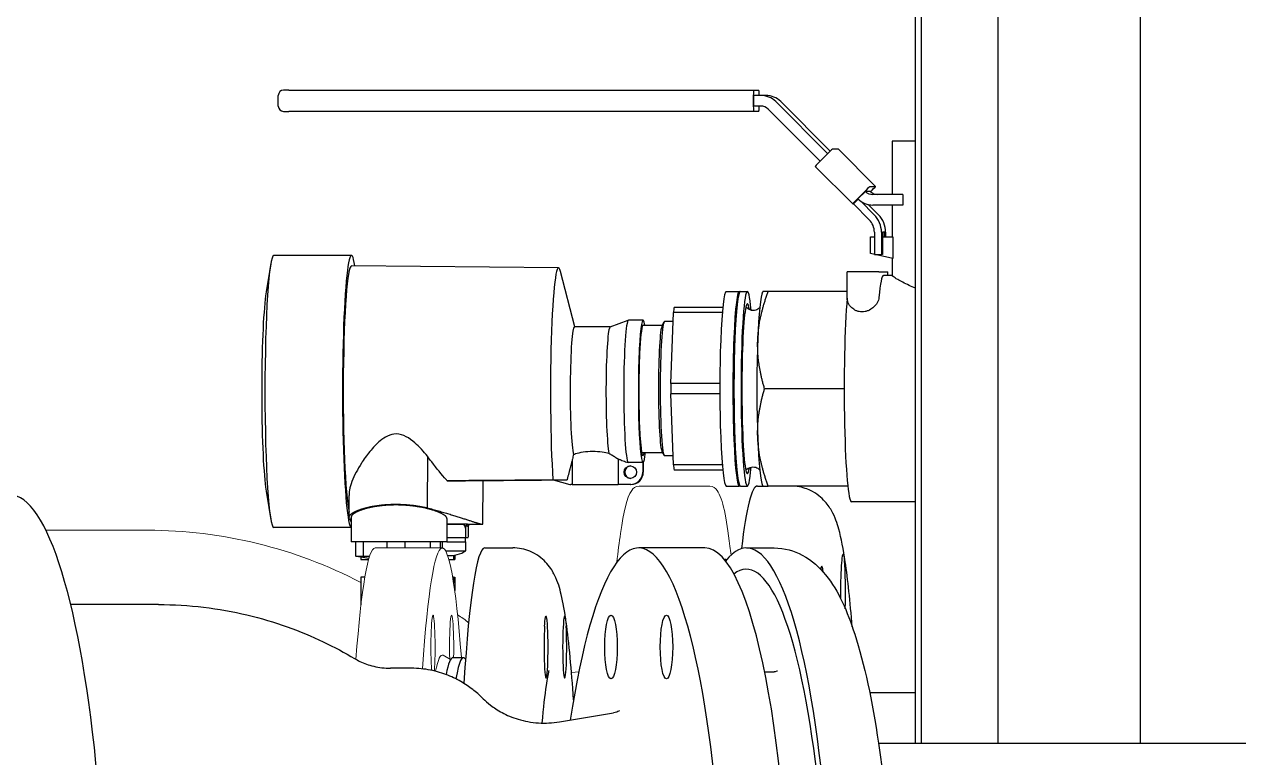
# Model space of a CAD drawing. Header units: millimetres. Extents: x 0 to 100323, y 0 to 59400.
# Drawn here: x 73434 to 74291, y 47185 to 47703 of the extents above; entities that cross this region are included whole.
import ezdxf

# ---------------------------------------------------------------- set-up
doc = ezdxf.new("R2010")
doc.units = ezdxf.units.MM
doc.header["$LTSCALE"] = 100
doc.layers.add('P_Biomass (BM)', color=150, linetype='Continuous', lineweight=18, true_color=0x007fff)
doc.layers.add('Visible', color=7, linetype='Continuous', lineweight=25)

msp = doc.modelspace()

# ---------------------------------------------------------------- linework, layer by layer
at = {"layer": 'P_Biomass (BM)'}
for p, q in [((73917.39, 47376.71), (73867.5, 47376.71)), ((73520.74, 47345.46), (73448.82, 47345.46)), ((73728.63, 47332.96), (73681.24, 47332.96)), ((73734.46, 47254.09), (73729.22, 47257.12)), ((73819.85, 47244.91), (73824.96, 47245.44))]:
    msp.add_line(p, q, dxfattribs=at)
msp.add_arc((73520.74, 47020.46), 325, 62.42282, 90, dxfattribs=at)
for centre, major_axis, start_param, end_param in [((73728.63, 47020.46), (0, 312.5), 5.56348, 7.040577), ((73681.24, 47020.46), (0, 312.5), 0, 0.725594), ((73928.64, 47297.62), (0, 27.5), 6.044719, 6.540648), ((73722.06, 47262.98), (0, 22.5), 3.860761, 8.676197), ((73735.21, 47262.98), (0, 22.5), 4.371686, 8.24304), ((73728.63, 47020.46), (0, 236.83), 6.245329, 6.595379)]:
    msp.add_ellipse(centre, major_axis=major_axis, ratio=0.065414, start_param=start_param, end_param=end_param, dxfattribs=at)
for points, knots in [([(73851.87, 47322.82), (73852.69, 47330.38), (73853.55, 47337.17), (73856.74, 47358.84), (73858.61, 47368.39), (73863.36, 47375.11), (73865.03, 47376.71), (73867.5, 47376.71)], [8.88268, 8.88268, 8.88268, 8.88268, 9.0067059, 9.0067059, 9.3324747, 9.3324747, 9.424778, 9.424778, 9.424778, 9.424778]), ([(73917.39, 47376.71), (73919.91, 47376.71), (73921.58, 47375.06), (73926.93, 47367.36), (73929.05, 47354.94), (73931.94, 47332.19), (73932.19, 47330.11), (73932.44, 47327.97)], [3.1415927, 3.1415927, 3.1415927, 3.1415927, 3.2355483, 3.2355483, 3.6179328, 3.6179328, 3.6548379, 3.6548379, 3.6548379, 3.6548379]), ([(73739.45, 47285.6), (73740.91, 47284.79), (73742.22, 47283.94), (73744.84, 47282.05), (73746.09, 47281), (73747.18, 47279.98)], [3.17786316, 3.17786316, 3.17786316, 3.17786316, 3.18880881, 3.18880881, 3.20239268, 3.20239268, 3.20239268, 3.20239268])]:
    msp.add_open_spline(points, degree=3, knots=knots, dxfattribs=at)
at = {"layer": 'Visible'}
for p, q in [((74062.64, 47195.08), (74062.64, 48195.46)), ((74066.89, 47195.08), (74066.89, 48195.46)), ((74121.02, 47195.08), (74121.02, 48195.46)), ((74221.55, 47195.08), (74221.55, 48195.46)), ((73612.87, 47645.21), (73612.87, 47652.71)), ((73620.34, 47656.46), (73616.62, 47656.46)), ((73620.34, 47656.46), (73948.44, 47656.46)), ((73948.2, 47645.21), (73948.2, 47652.71)), ((73948.44, 47656.46), (73952.04, 47656.46)), ((73948.44, 47645.21), (73948.44, 47652.71)), ((73953.43, 47652.71), (73948.44, 47652.71)), ((73957.03, 47652.71), (73953.43, 47652.71)), ((74000.66, 47611.59), (73964.01, 47648.31)), ((74002.47, 47613.38), (73967.61, 47648.31)), ((73616.62, 47641.46), (73620.34, 47641.46)), ((73948.44, 47641.46), (73620.34, 47641.46)), ((73953.43, 47645.21), (73948.44, 47645.21)), ((73952.04, 47641.46), (73948.44, 47641.46)), ((73995.37, 47606.28), (73958.72, 47643.01)), ((74004.27, 47614.96), (74008.04, 47614.96)), ((74034.5, 47588.44), (74008.04, 47614.95)), ((74062.64, 47620.46), (74046.15, 47620.46)), ((74046.15, 47620.46), (74046.15, 47582.71)), ((73994.33, 47605.23), (74001.38, 47612.31)), ((74018.38, 47576.07), (73991.92, 47602.59)), ((74030.73, 47588.44), (74034.5, 47588.44)), ((74027.84, 47585.79), (74020.79, 47578.72)), ((74022, 47579.6), (74027.29, 47584.91)), ((74030.89, 47584.91), (74027.29, 47584.91)), ((74032.09, 47585.79), (74031.05, 47584.74)), ((74053.81, 47582.71), (74032.58, 47582.71)), ((74053.81, 47582.71), (74053.81, 47575.21)), ((74018.39, 47576.07), (74018.8, 47576.07)), ((74022.16, 47579.44), (74018.8, 47576.07)), ((74018.8, 47576.07), (74030.01, 47564.83)), ((74024.01, 47577.91), (74033.53, 47568.37)), ((74029.28, 47575.58), (74036.48, 47568.37)), ((74053.81, 47575.21), (74032.58, 47575.21)), ((74046.15, 47575.21), (74046.15, 47552.71)), ((74033.66, 47555.99), (74033.66, 47540.38)), ((74038.65, 47555.99), (74038.65, 47540.38)), ((74039.38, 47555.99), (74039.38, 47540.38)), ((74040.86, 47555.99), (74039.38, 47555.99)), ((74040.86, 47552.71), (74040.86, 47555.99)), ((74041.59, 47555.99), (74041.59, 47552.71)), ((74030.84, 47552.71), (74033.66, 47552.71)), ((74030.84, 47541.01), (74030.84, 47552.71)), ((74039.38, 47552.71), (74046.72, 47552.71)), ((74046.72, 47552.71), (74046.72, 47537.43)), ((73664.51, 47539.68), (73609.72, 47539.68)), ((74046.72, 47537.43), (74030.84, 47541.01)), ((74033.66, 47540.38), (74038.65, 47540.38)), ((74039.38, 47540.38), (74038.65, 47540.38)), ((74046.15, 47537.55), (74046.15, 47525.4)), ((73810.71, 47530.95), (73664.51, 47532.23)), ((73822.26, 47489.12), (73812.11, 47528.29)), ((74036.9, 47527.96), (74014.43, 47527.96)), ((74014.43, 47509.28), (74014.43, 47527.96)), ((74036.9, 47527.96), (74043.12, 47527.96)), ((74046.15, 47525.46), (74040.01, 47525.46)), ((74043.14, 47527.96), (74043.12, 47527.96)), ((74043.14, 47525.46), (74043.14, 47527.96)), ((73929.05, 47514.21), (73938.28, 47514.21)), ((73938.66, 47513.98), (73938.57, 47514.06)), ((73939.03, 47514.21), (73944.01, 47514.21)), ((73954.68, 47513.76), (73954.94, 47514.21)), ((74014.43, 47514.21), (73958.72, 47514.21)), ((73926.58, 47502.96), (73892.23, 47502.96)), ((73944.63, 47501.83), (73942.92, 47503.08)), ((73952.28, 47502.42), (73952.72, 47502.85)), ((73889.92, 47449.14), (73891.81, 47499.28)), ((73926.25, 47499.28), (73891.81, 47499.28)), ((73847.12, 47489.12), (73821.89, 47489.12)), ((73847.09, 47489.11), (73859.93, 47493.79)), ((73870.32, 47493.81), (73860.01, 47493.81)), ((73870.4, 47490.46), (73883.98, 47490.46)), ((73883.81, 47490.17), (73885.23, 47492.65)), ((73891.57, 47492.96), (73885.58, 47492.96)), ((73924.56, 47449.14), (73889.92, 47449.14)), ((74012.33, 47445.46), (73956.13, 47445.46)), ((73924.56, 47441.78), (73889.92, 47441.78)), ((73891.81, 47391.64), (73889.92, 47441.78)), ((73869.38, 47400.46), (73883.98, 47400.46)), ((73883.81, 47400.75), (73885.23, 47398.27)), ((73718.15, 47397.75), (73717.96, 47361.32)), ((73820.2, 47394.44), (73820.2, 47377.75)), ((73852.87, 47395.82), (73852.87, 47377.75)), ((73870.11, 47393.28), (73859.81, 47393.28)), ((73870.11, 47393.28), (73870.11, 47386.5)), ((73870.52, 47393.28), (73870.52, 47386.5)), ((73891.57, 47397.96), (73885.58, 47397.96)), ((73926.25, 47391.64), (73891.81, 47391.64)), ((73926.58, 47387.96), (73892.23, 47387.96)), ((73944.63, 47389.09), (73942.92, 47387.84)), ((73952.28, 47388.5), (73952.72, 47388.06)), ((73757.14, 47349.83), (73757.41, 47380.57)), ((73806.8, 47381.01), (73816.67, 47381.1)), ((73806.8, 47381.01), (73818.64, 47377.83)), ((73820.2, 47377.75), (73819.28, 47377.75)), ((73820.2, 47377.75), (73852.87, 47377.75)), ((73824.64, 47377.68), (73824.58, 47377.75)), ((73824.64, 47377.68), (73847.14, 47377.68)), ((73847.14, 47377.68), (73847.21, 47377.75)), ((73861.38, 47377.75), (73852.87, 47377.75)), ((73861.79, 47377.75), (73861.38, 47377.75)), ((73929.05, 47376.71), (73938.28, 47376.71)), ((73938.66, 47376.94), (73938.57, 47376.86)), ((73939.03, 47376.71), (73944.01, 47376.71)), ((73951.07, 47376.71), (73954.94, 47376.71)), ((73954.68, 47377.15), (73954.94, 47376.71)), ((74014.88, 47376.71), (73958.72, 47376.71)), ((73662.92, 47354.76), (73662.79, 47370.08)), ((74062.64, 47365.46), (74017.56, 47365.46)), ((73664.32, 47354.74), (73664.32, 47337.25)), ((73731.82, 47353.88), (73731.82, 47337.25)), ((73731.82, 47350.11), (73746.18, 47350.11)), ((73742.55, 47349.5), (73731.82, 47349.5)), ((73742.73, 47349.5), (73742.55, 47349.5)), ((73745.29, 47348.46), (73744.79, 47348.46)), ((73745.27, 47347), (73745.27, 47348.46)), ((73746.18, 47350.11), (73745.29, 47348.46)), ((73746.93, 47348.46), (73745.29, 47348.46)), ((73746.85, 47349.75), (73756.93, 47349.75)), ((73746.9, 47348.46), (73746.9, 47347)), ((73746.93, 47348.46), (73747.72, 47349.75)), ((73664.32, 47347.32), (73609.72, 47347.32)), ((73731.82, 47340.25), (73745.24, 47340.25)), ((73745.05, 47347), (73745.05, 47343.25)), ((73745.11, 47337.25), (73745.11, 47340.25)), ((73745.24, 47340.25), (73746.93, 47340.25)), ((73747.12, 47343.25), (73747.12, 47347)), ((73731.82, 47337.25), (73664.32, 47337.25)), ((73667.48, 47327.25), (73667.48, 47337.25)), ((73673.09, 47327.25), (73673.09, 47337.25)), ((73689.73, 47332.96), (73689.73, 47337.25)), ((73702.37, 47332.96), (73702.37, 47337.25)), ((73720.32, 47332.96), (73720.32, 47337.25)), ((73727.36, 47332.96), (73727.36, 47337.25)), ((73728.66, 47332.96), (73728.66, 47337.25)), ((73731.82, 47337.25), (73745.34, 47337.25)), ((73745.34, 47331), (73745.34, 47337.25)), ((73758.57, 47332.96), (73778.53, 47332.96)), ((73913.86, 47332.96), (73867.28, 47332.96)), ((73943.29, 47332.96), (73962.9, 47332.96)), ((73667.48, 47327.25), (73673.09, 47327.25)), ((73676.83, 47325.62), (73668.01, 47327)), ((73671.2, 47326.5), (73671.2, 47324.75)), ((73671.2, 47324.75), (73676.58, 47324.75)), ((73730.92, 47331), (73745.34, 47331)), ((73733.29, 47324.75), (73736.63, 47324.75)), ((73736.63, 47327.77), (73736.63, 47324.75)), ((73736.63, 47324.75), (73737.38, 47324.75)), ((73737.38, 47327.89), (73737.38, 47324.75)), ((73671.2, 47312.25), (73671.2, 47292.7)), ((73673.92, 47312.25), (73671.2, 47312.25)), ((73736.63, 47312.25), (73735.95, 47312.25)), ((73736.63, 47312.25), (73736.63, 47308.06)), ((73736.63, 47312.25), (73737.38, 47312.25)), ((73737.38, 47312.25), (73737.38, 47302.93)), ((73528.29, 47292.96), (73466.33, 47292.96)), ((73736.12, 47255.46), (73743.6, 47255.46)), ((73706.93, 47247.96), (73692.12, 47247.96)), ((73956.18, 47245.46), (73962.9, 47245.46)), ((74030.35, 47230.83), (74062.64, 47230.83)), ((73811.33, 47210.07), (73849.56, 47216.39)), ((74036.57, 47195.08), (74396.31, 47195.08))]:
    msp.add_line(p, q, dxfattribs=at)
for centre, radius, start, end in [((73616.62, 47652.71), 3.75, 90, 180), ((73616.62, 47645.21), 3.75, 180, 270), ((74099.33, 47443.5), 500, 169.55542, 172.22547), ((74099.33, 47443.5), 500, 187.77453, 190.44458), ((73733.61, 47349.3), 21.74, 266.82077, 302.65981)]:
    msp.add_arc(centre, radius, start, end, dxfattribs=at)
for centre, major_axis, ratio, start_param, end_param in [((73948.44, 47652.71), (0, 3.75), 0.065414, 0, 1.570796), ((73952.04, 47652.71), (0, 3.75), 0.065414, 4.712389, 6.283185), ((73953.43, 47637.71), (0, 15), 0.997858, 5.497787, 6.283185), ((73957.03, 47637.71), (0, 15), 0.997858, 5.497787, 6.283185), ((73948.44, 47645.21), (0, -3.75), 0.065414, 4.712389, 6.283185), ((73952.04, 47645.21), (0, -3.75), 0.065414, 0, 1.570796), ((73953.43, 47637.71), (0, 7.5), 0.997858, 5.497787, 6.283185), ((74001.63, 47612.31), (2.65, 2.65), 0.046255, 0.046321, 1.617117), ((74005.39, 47612.31), (2.65, 2.65), 0.046255, 0, 0.046321), ((73994.57, 47605.23), (-2.65, -2.65), 0.046255, 4.75871, 6.283185), ((74028.09, 47585.79), (2.65, 2.65), 0.046255, 0.046321, 1.617117), ((74031.85, 47585.79), (2.65, 2.65), 0.046255, 4.75871, 6.329506), ((74032.58, 47590.21), (0, -7.5), 0.997858, 5.497787, 6.283185), ((74036.18, 47590.21), (0, -7.5), 0.997858, 5.497787, 6.283185), ((74021.03, 47578.72), (-2.65, -2.65), 0.046255, 4.75871, 6.329506), ((74032.58, 47590.21), (0, -15), 0.997858, 5.497787, 6.283185), ((74021.19, 47555.99), (0, -12.5), 0.997858, 1.570796, 2.356194), ((74021.19, 47555.99), (0, -17.5), 0.997858, 1.570796, 2.356194), ((74024.13, 47555.99), (0, -17.5), 0.997858, 1.570796, 2.356194), ((73664.51, 47443.5), (0, 96.18), 0.065414, 5.886542, 9.395232), ((73609.72, 47443.5), (0, -96.18), 0.065414, 3.141593, 6.283185), ((73810.71, 47443.5), (0, 87.46), 0.065414, 6.036025, 8.649377), ((73664.51, 47443.5), (0, -88.73), 0.065414, 3.141021, 6.000426), ((73944.01, 47445.46), (0, 68.75), 0.065414, 5.650076, 10.057887), ((74040.01, 47445.46), (0, 80), 0.065414, 0, 0.635711), ((73606.04, 47443.5), (0, -75), 0.065414, 3.588394, 5.836384), ((73929.05, 47445.46), (0, 68.75), 0.065414, 0, 3.141593), ((73938.28, 47445.46), (0, -68.75), 0.065414, 3.075991, 6.348787), ((73939.03, 47445.46), (0, 68.75), 0.065414, 0, 3.141593), ((73955.19, 47445.46), (0, 68.75), 0.065414, 0.113789, 1.047198), ((73894.12, 47445.46), (0, 64.38), 0.065414, 0.466376, 0.580822), ((73944.01, 47445.46), (0, 60), 0.065414, 5.910474, 9.79749), ((74017.56, 47445.46), (0, -80), 0.065414, 3.783038, 6.283185), ((73870.32, 47443.5), (0, 50.31), 0.065414, 5.916198, 9.362626), ((73821.89, 47443.5), (0, 45.63), 0.065414, 0, 2.910266), ((73847.16, 47443.5), (0, 45.63), 0.065414, 0.023862, 2.844173), ((73860.01, 47443.5), (0, 50.31), 0.065414, 0, 3.079441), ((73870.4, 47445.46), (0, 45), 0.065414, 0, 0.887984), ((73884.14, 47445.46), (0, -45), 0.065414, 3.255381, 6.169397), ((73885.58, 47445.46), (0, -47.5), 0.065414, 3.141593, 6.283185), ((73955.19, 47445.46), (0, 68.75), 0.065414, 1.047198, 2.094395), ((73870.32, 47443.5), (0, -45.38), 0.065414, 3.979514, 6.60555), ((73894.12, 47445.46), (0, 64.38), 0.065414, 1.513573, 1.62802), ((73955.19, 47445.46), (0, -68.75), 0.065414, 5.235988, 6.169397), ((73870.32, 47443.5), (0, -50.31), 0.065414, 0.062152, 0.54446), ((73894.12, 47445.46), (0, 64.38), 0.065414, 2.560771, 2.675217), ((73861.79, 47386.5), (0, -4.38), 0.997858, 3.188434, 6.236344), ((73861.38, 47386.5), (0, -8.75), 0.997858, 0, 1.570796), ((73861.79, 47386.5), (0, -8.75), 0.997858, 0, 1.570796), ((73657.53, 47379.7), (99.88, 0.87), 0.000571, 6.283175, 7.01179), ((73819.28, 47380.25), (0, -2.5), 0.997858, 6.021386, 6.283185), ((73951.07, 47020.46), (0, 356.25), 0.065414, 0, 0.503759), ((73423.47, 47020.46), (0, 350), 0.195123, 5.152423, 6.283185), ((73867.28, 47020.46), (0, 312.5), 0.195123, 2.227892, 7.196886), ((73663.97, 47599.75), (-2.19, 250), 0.065409, 2.949858, 3.03012), ((73742.55, 47347), (0, 2.5), 0.997858, 4.712389, 6.283185), ((73742.83, 47347), (-1.77, 1.83), 0.962842, 4.592281, 5.535563), ((73742.77, 47347), (0, 2.5), 0.997858, 4.712389, 5.339904), ((73890.88, 47599.75), (144.43, 249.9), 0.049073, 3.116022, 3.169948), ((73943.29, 47020.46), (0, 312.5), 0.195123, 2.897918, 6.52686), ((73745.24, 47343.25), (0, -3), 0.065414, 4.712389, 6.283185), ((73744.63, 47347), (0, 2.5), 0.997858, 4.712389, 5.136264), ((73746.93, 47343.25), (0, -3), 0.065414, 0, 1.570796), ((73758.57, 47020.46), (0, 312.5), 0.065414, 0, 0.803884), ((73913.86, 47020.46), (0, 312.5), 0.195123, 3.141593, 6.283185), ((73943.29, 47020.46), (0, 297.5), 0.195123, 2.989553, 6.435225), ((74011.53, 47301.71), (0, 26.87), 0.065414, 6.153305, 8.03064), ((74011.53, 47301.71), (0, -26.87), 0.065414, 1.114148, 2.560736), ((73996.52, 47293.14), (0, 26.87), 0.065414, 5.727148, 6.487727), ((73801.89, 47262.98), (0, 21.87), 0.065414, 0.826323, 6.24226), ((73815.03, 47262.98), (0, -21.87), 0.065414, 3.182518, 8.598455), ((73736.12, 47020.46), (0, 235), 0.065414, 0, 0.320155), ((73743.6, 47020.46), (0, 235), 0.065414, 6.190751, 6.64213)]:
    msp.add_ellipse(centre, major_axis=major_axis, ratio=ratio, start_param=start_param, end_param=end_param, dxfattribs=at)
for centre, major_axis, ratio in [((73861.38, 47386.5), (0, -4.38), 0.997858), ((73847.68, 47262.98), (0, 22.5), 0.195123), ((73886.88, 47262.98), (0, -22.5), 0.195123)]:
    msp.add_ellipse(centre, major_axis=major_axis, ratio=ratio, dxfattribs=at)
for points, knots in [([(74062.64, 47516.59), (74061.06, 47517.2), (74059.57, 47517.83), (74054.89, 47519.95), (74052.17, 47521.41), (74048.68, 47523.47), (74047.59, 47524.18), (74046.63, 47524.89), (74046.43, 47525.06), (74046.2, 47525.29), (74046.15, 47525.36), (74046.15, 47525.4)], [-21.363748, -21.363748, -21.363748, -21.363748, -21.107919, -21.107919, -20.500804, -20.500804, -20.062207, -20.062207, -19.87269, -19.87269, -19.726426, -19.726426, -19.726426, -19.726426]), ([(74036.9, 47509.83), (74036.8, 47508.71), (74036.38, 47507.45), (74034.9, 47504.95), (74033.85, 47503.73), (74031.67, 47501.92), (74030.48, 47501.16), (74028.5, 47500.34), (74027.8, 47500.12), (74026.38, 47499.83), (74025.65, 47499.76), (74024.23, 47499.76), (74023.51, 47499.83), (74022.13, 47500.12), (74021.46, 47500.34), (74019.57, 47501.16), (74018.49, 47501.92), (74016.54, 47503.73), (74015.66, 47504.95), (74014.66, 47507.25), (74014.43, 47508.3), (74014.43, 47509.28)], [-2.332232, -2.332232, -2.332232, -2.332232, -2.105766, -2.105766, -1.8793, -1.8793, -1.708228, -1.708228, -1.622692, -1.622692, -1.537156, -1.537156, -1.45162, -1.45162, -1.366084, -1.366084, -1.195012, -1.195012, -0.968546, -0.968546, -0.778425, -0.778425, -0.778425, -0.778425]), ([(73952.28, 47502.42), (73952.06, 47502.19), (73951.77, 47501.94), (73950.99, 47501.42), (73950.49, 47501.16), (73949.3, 47500.79), (73948.6, 47500.69), (73947.22, 47500.74), (73946.55, 47500.88), (73945.44, 47501.31), (73944.99, 47501.58), (73944.63, 47501.83)], [3.0759914, 3.0759914, 3.0759914, 3.0759914, 3.0985986, 3.0985986, 3.1212057, 3.1212057, 3.1438128, 3.1438128, 3.16642, 3.16642, 3.1890271, 3.1890271, 3.1890271, 3.1890271]), ([(73718.15, 47397.75), (73715.52, 47401.01), (73712.51, 47404.39), (73707.28, 47408.95), (73705.27, 47410.45), (73700.96, 47412.72), (73698.67, 47413.5), (73696.03, 47413.49), (73694.01, 47413.49), (73691.93, 47412.95), (73688.11, 47411.14), (73686.35, 47409.91), (73682.2, 47406.5), (73679.7, 47403.82), (73675.19, 47398.3), (73673.19, 47395.46), (73668.86, 47388.66), (73666.45, 47384.12), (73664.08, 47377.81), (73663.49, 47375.78), (73662.9, 47372.54), (73662.78, 47371.27), (73662.79, 47370.08)], [8.844261, 8.844261, 8.844261, 8.844261, 9.381865, 9.381865, 9.698929, 9.698929, 10.015992, 10.015992, 10.015992, 10.259577, 10.259577, 10.503161, 10.503161, 10.934786, 10.934786, 11.36641, 11.36641, 12.0712, 12.0712, 12.423595, 12.423595, 12.674233, 12.674233, 12.674233, 12.674233]), ([(73821.21, 47399.09), (73821.68, 47399.25), (73822.19, 47399.42), (73824.17, 47400.02), (73826.03, 47400.49), (73830.21, 47401.17), (73832.53, 47401.36), (73834.75, 47401.36), (73836.97, 47401.36), (73839.34, 47401.17), (73843.27, 47400.56), (73844.88, 47400.22), (73846.28, 47399.87)], [3.63219, 3.63219, 3.63219, 3.63219, 3.733159, 3.733159, 3.999941, 3.999941, 4.266724, 4.266724, 4.266724, 4.533507, 4.533507, 4.741066, 4.741066, 4.741066, 4.741066]), ([(73846.28, 47399.87), (73846.67, 47399.64), (73847.04, 47399.41), (73847.41, 47399.19), (73847.59, 47399.07), (73847.77, 47398.96), (73847.94, 47398.85), (73848.12, 47398.74), (73848.29, 47398.64), (73848.46, 47398.53), (73848.63, 47398.42), (73848.8, 47398.32), (73848.97, 47398.21), (73849.13, 47398.11), (73849.29, 47398.01), (73849.45, 47397.91), (73849.61, 47397.81), (73849.76, 47397.72), (73849.91, 47397.62), (73850.06, 47397.53), (73850.21, 47397.43), (73850.35, 47397.35), (73850.49, 47397.26), (73850.63, 47397.17), (73850.76, 47397.09), (73850.89, 47397), (73851.02, 47396.92), (73851.15, 47396.84), (73851.21, 47396.8), (73851.27, 47396.77), (73851.33, 47396.73), (73851.39, 47396.69), (73851.45, 47396.66), (73851.51, 47396.62), (73851.62, 47396.55), (73851.73, 47396.48), (73851.84, 47396.42), (73851.95, 47396.35), (73852.05, 47396.29), (73852.15, 47396.23), (73852.24, 47396.17), (73852.33, 47396.12), (73852.42, 47396.07), (73852.51, 47396.02), (73852.59, 47395.97), (73852.66, 47395.93), (73852.74, 47395.89), (73852.81, 47395.85), (73852.87, 47395.82)], [0, 0, 0, 0, 0.638617, 0.638617, 0.638617, 0.95782, 0.95782, 0.95782, 1.278152, 1.278152, 1.278152, 1.599198, 1.599198, 1.599198, 1.920566, 1.920566, 1.920566, 2.241898, 2.241898, 2.241898, 2.562878, 2.562878, 2.562878, 2.883241, 2.883241, 2.883241, 3.202792, 3.202792, 3.202792, 3.362222, 3.362222, 3.362222, 3.521504, 3.521504, 3.521504, 3.84073, 3.84073, 3.84073, 4.160543, 4.160543, 4.160543, 4.480457, 4.480457, 4.480457, 4.800035, 4.800035, 4.800035, 5.118907, 5.118907, 5.118907, 5.118907]), ([(73732.05, 47380.39), (73731.87, 47380.6), (73731.68, 47380.82), (73728.19, 47384.88), (73724.66, 47389.15), (73720.13, 47395.07), (73719.14, 47396.4), (73718.15, 47397.75)], [8.611386, 8.611386, 8.611386, 8.611386, 8.653879, 8.653879, 9.405512, 9.405512, 9.617595, 9.617595, 9.617595, 9.617595]), ([(73821.21, 47399.09), (73820.97, 47397.99), (73820.73, 47396.88), (73820.39, 47395.34), (73820.29, 47394.89), (73820.2, 47394.44)], [11.4822571, 11.4822571, 11.4822571, 11.4822571, 11.6144145, 11.6144145, 11.6689726, 11.6689726, 11.6689726, 11.6689726]), ([(73852.87, 47395.82), (73853.16, 47395.71), (73853.45, 47395.6), (73853.74, 47395.5), (73854.03, 47395.39), (73854.31, 47395.29), (73854.6, 47395.18), (73855.18, 47394.97), (73855.76, 47394.76), (73856.34, 47394.55), (73856.92, 47394.34), (73857.49, 47394.13), (73858.07, 47393.91), (73858.65, 47393.7), (73859.23, 47393.49), (73859.81, 47393.28)], [0, 0, 0, 0, 0.369925, 0.369925, 0.369925, 0.73985, 0.73985, 0.73985, 1.479701, 1.479701, 1.479701, 2.219551, 2.219551, 2.219551, 2.959402, 2.959402, 2.959402, 2.959402]), ([(73944.63, 47389.09), (73944.99, 47389.34), (73945.44, 47389.61), (73946.55, 47390.03), (73947.22, 47390.18), (73948.6, 47390.23), (73949.3, 47390.12), (73950.49, 47389.75), (73950.99, 47389.49), (73951.77, 47388.98), (73952.06, 47388.73), (73952.28, 47388.5)], [6.2357509, 6.2357509, 6.2357509, 6.2357509, 6.258358, 6.258358, 6.2809651, 6.2809651, 6.3035723, 6.3035723, 6.3261794, 6.3261794, 6.3487865, 6.3487865, 6.3487865, 6.3487865]), ([(74018.04, 47277.17), (74016.56, 47295.33), (74014.93, 47310.69), (74011.75, 47332.17), (74010.39, 47339.57), (74007.33, 47350.46), (74006.22, 47354.25), (74002.05, 47361.56), (74000.51, 47363.99), (73995.27, 47369.41), (73991.62, 47372.48), (73982.74, 47375.88), (73978.78, 47376.71), (73974.77, 47376.71)], [4.7833474, 4.7833474, 4.7833474, 4.7833474, 5.0435803, 5.0435803, 5.2319509, 5.2319509, 5.3462036, 5.3462036, 5.393009, 5.393009, 5.4353784, 5.4353784, 5.4604563, 5.4604563, 5.4604563, 5.4604563]), ([(73663, 47354.3), (73662.95, 47354.46), (73662.92, 47354.62), (73662.92, 47354.78), (73662.92, 47354.87), (73662.93, 47354.95), (73662.95, 47355.03), (73662.96, 47355.12), (73662.98, 47355.2), (73663.01, 47355.29), (73663.04, 47355.37), (73663.07, 47355.46), (73663.12, 47355.55), (73663.16, 47355.64), (73663.21, 47355.72), (73663.27, 47355.81), (73663.32, 47355.9), (73663.39, 47355.99), (73663.46, 47356.08), (73663.53, 47356.17), (73663.61, 47356.27), (73663.69, 47356.36), (73663.78, 47356.45), (73663.87, 47356.54), (73663.97, 47356.63), (73664.06, 47356.73), (73664.17, 47356.82), (73664.28, 47356.91), (73664.39, 47357.01), (73664.51, 47357.1), (73664.64, 47357.2), (73664.76, 47357.29), (73664.89, 47357.39), (73665.03, 47357.48), (73665.17, 47357.57), (73665.32, 47357.67), (73665.47, 47357.76), (73665.62, 47357.86), (73665.78, 47357.95), (73665.94, 47358.05), (73666.1, 47358.14), (73666.27, 47358.24), (73666.45, 47358.33), (73666.54, 47358.38), (73666.63, 47358.43), (73666.72, 47358.47), (73666.81, 47358.52), (73666.9, 47358.57), (73667, 47358.61), (73667.18, 47358.71), (73667.38, 47358.8), (73667.58, 47358.9), (73667.78, 47358.99), (73667.99, 47359.08), (73668.2, 47359.18), (73668.42, 47359.27), (73668.64, 47359.36), (73668.86, 47359.46), (73669.09, 47359.55), (73669.32, 47359.64), (73669.56, 47359.73), (73669.8, 47359.82), (73670.04, 47359.91), (73670.29, 47360), (73670.54, 47360.09), (73670.79, 47360.18), (73671.06, 47360.27), (73671.32, 47360.36), (73671.58, 47360.45), (73671.85, 47360.54), (73672.13, 47360.62), (73672.4, 47360.71), (73672.68, 47360.79), (73672.97, 47360.88), (73673.25, 47360.96), (73673.55, 47361.04), (73673.84, 47361.13), (73674.13, 47361.21), (73674.44, 47361.29), (73674.74, 47361.37), (73675.04, 47361.45), (73675.35, 47361.52), (73675.66, 47361.6), (73675.98, 47361.68), (73676.3, 47361.75), (73676.62, 47361.82), (73676.94, 47361.9), (73677.27, 47361.97), (73677.6, 47362.04), (73677.94, 47362.11), (73678.28, 47362.18), (73678.62, 47362.25), (73678.96, 47362.31), (73679.31, 47362.38), (73679.66, 47362.44), (73680.01, 47362.51), (73680.37, 47362.57), (73680.72, 47362.63), (73681.08, 47362.69), (73681.45, 47362.75), (73681.81, 47362.81), (73682.18, 47362.86), (73682.55, 47362.91), (73682.92, 47362.97), (73683.3, 47363.02), (73683.67, 47363.07), (73684.05, 47363.12), (73684.43, 47363.16), (73684.81, 47363.21), (73685.2, 47363.25), (73685.58, 47363.3), (73685.97, 47363.34), (73686.36, 47363.38), (73686.75, 47363.41), (73687.14, 47363.45), (73687.53, 47363.48), (73687.92, 47363.52), (73688.32, 47363.55), (73688.72, 47363.58), (73689.12, 47363.61), (73689.52, 47363.63), (73689.92, 47363.66), (73690.33, 47363.68), (73690.73, 47363.7), (73691.14, 47363.72), (73691.55, 47363.74), (73691.96, 47363.76), (73692.37, 47363.77), (73692.78, 47363.79), (73693.2, 47363.8), (73693.61, 47363.81), (73694.03, 47363.82), (73694.44, 47363.82), (73694.86, 47363.83), (73695.27, 47363.83), (73695.69, 47363.83), (73696.1, 47363.83), (73696.52, 47363.83), (73696.94, 47363.83), (73697.35, 47363.82), (73697.77, 47363.81), (73698.18, 47363.8), (73698.6, 47363.79), (73699.01, 47363.78), (73699.43, 47363.77), (73699.63, 47363.76), (73699.84, 47363.75), (73700.05, 47363.74), (73700.25, 47363.73), (73700.46, 47363.72), (73700.66, 47363.71), (73701.08, 47363.69), (73701.49, 47363.67), (73701.9, 47363.65), (73702.31, 47363.62), (73702.72, 47363.59), (73703.13, 47363.56), (73703.55, 47363.53), (73703.96, 47363.5), (73704.36, 47363.46), (73704.77, 47363.43), (73705.18, 47363.39), (73705.59, 47363.35), (73705.99, 47363.31), (73706.4, 47363.27), (73706.8, 47363.23), (73707.2, 47363.18), (73707.6, 47363.14), (73708, 47363.09), (73708.39, 47363.04), (73708.79, 47362.99), (73709.18, 47362.94), (73709.57, 47362.88), (73709.96, 47362.83), (73710.35, 47362.77), (73710.74, 47362.71), (73711.12, 47362.66), (73711.5, 47362.59), (73711.88, 47362.53), (73712.25, 47362.47), (73712.63, 47362.41), (73712.81, 47362.38), (73713, 47362.34), (73713.18, 47362.31), (73713.37, 47362.28), (73713.55, 47362.24), (73713.73, 47362.21), (73714.1, 47362.14), (73714.46, 47362.07), (73714.82, 47362), (73715.18, 47361.93), (73715.54, 47361.86), (73715.89, 47361.78), (73716.24, 47361.71), (73716.59, 47361.63), (73716.94, 47361.56), (73717.28, 47361.48), (73717.62, 47361.4), (73717.96, 47361.32)], [0, 0, 0, 0, 0.992128, 0.992128, 0.992128, 1.48835, 1.48835, 1.48835, 1.984511, 1.984511, 1.984511, 2.481689, 2.481689, 2.481689, 2.980163, 2.980163, 2.980163, 3.479687, 3.479687, 3.479687, 3.979993, 3.979993, 3.979993, 4.480793, 4.480793, 4.480793, 4.981792, 4.981792, 4.981792, 5.482687, 5.482687, 5.482687, 5.983175, 5.983175, 5.983175, 6.482958, 6.482958, 6.482958, 6.981751, 6.981751, 6.981751, 7.479281, 7.479281, 7.479281, 7.727495, 7.727495, 7.727495, 7.975713, 7.975713, 7.975713, 8.473268, 8.473268, 8.473268, 8.972089, 8.972089, 8.972089, 9.471888, 9.471888, 9.471888, 9.972362, 9.972362, 9.972362, 10.473204, 10.473204, 10.473204, 10.974102, 10.974102, 10.974102, 11.474749, 11.474749, 11.474749, 11.974849, 11.974849, 11.974849, 12.47412, 12.47412, 12.47412, 12.9723, 12.9723, 12.9723, 13.469157, 13.469157, 13.469157, 13.965938, 13.965938, 13.965938, 14.464216, 14.464216, 14.464216, 14.963673, 14.963673, 14.963673, 15.463965, 15.463965, 15.463965, 15.964741, 15.964741, 15.964741, 16.465651, 16.465651, 16.465651, 16.96635, 16.96635, 16.96635, 17.466505, 17.466505, 17.466505, 17.965807, 17.965807, 17.965807, 18.463974, 18.463974, 18.463974, 18.960764, 18.960764, 18.960764, 19.457641, 19.457641, 19.457641, 19.956017, 19.956017, 19.956017, 20.45557, 20.45557, 20.45557, 20.955954, 20.955954, 20.955954, 21.456803, 21.456803, 21.456803, 21.957743, 21.957743, 21.957743, 22.458399, 22.458399, 22.458399, 22.958406, 22.958406, 22.958406, 23.457416, 23.457416, 23.457416, 23.955108, 23.955108, 23.955108, 24.203369, 24.203369, 24.203369, 24.451555, 24.451555, 24.451555, 24.949044, 24.949044, 24.949044, 25.447827, 25.447827, 25.447827, 25.947626, 25.947626, 25.947626, 26.448127, 26.448127, 26.448127, 26.948991, 26.948991, 26.948991, 27.449865, 27.449865, 27.449865, 27.950387, 27.950387, 27.950387, 28.450192, 28.450192, 28.450192, 28.948926, 28.948926, 28.948926, 29.446249, 29.446249, 29.446249, 29.694369, 29.694369, 29.694369, 29.942738, 29.942738, 29.942738, 30.440486, 30.440486, 30.440486, 30.939396, 30.939396, 30.939396, 31.439215, 31.439215, 31.439215, 31.939661, 31.939661, 31.939661, 31.939661]), ([(73695.87, 47363.32), (73695.42, 47363.32), (73694.96, 47363.31), (73694.51, 47363.31), (73694.06, 47363.3), (73693.62, 47363.29), (73693.17, 47363.28), (73692.72, 47363.27), (73692.28, 47363.25), (73691.83, 47363.23), (73691.39, 47363.21), (73690.94, 47363.19), (73690.5, 47363.17), (73690.28, 47363.16), (73690.06, 47363.14), (73689.85, 47363.13), (73689.63, 47363.12), (73689.41, 47363.1), (73689.19, 47363.09), (73688.75, 47363.05), (73688.32, 47363.02), (73687.89, 47362.98), (73687.46, 47362.95), (73687.03, 47362.91), (73686.61, 47362.87), (73686.18, 47362.82), (73685.76, 47362.78), (73685.35, 47362.73), (73685.14, 47362.71), (73684.93, 47362.68), (73684.73, 47362.66), (73684.52, 47362.63), (73684.31, 47362.61), (73684.11, 47362.58), (73683.7, 47362.53), (73683.29, 47362.47), (73682.89, 47362.41), (73682.49, 47362.36), (73682.09, 47362.29), (73681.7, 47362.23), (73681.3, 47362.17), (73680.91, 47362.1), (73680.53, 47362.03), (73680.14, 47361.97), (73679.76, 47361.9), (73679.39, 47361.82), (73679.02, 47361.75), (73678.65, 47361.68), (73678.28, 47361.6), (73677.92, 47361.53), (73677.56, 47361.45), (73677.21, 47361.37), (73676.86, 47361.29), (73676.52, 47361.21), (73676.18, 47361.12), (73675.84, 47361.04), (73675.51, 47360.96), (73675.18, 47360.87), (73674.85, 47360.78), (73674.53, 47360.69), (73674.22, 47360.61), (73673.9, 47360.52), (73673.59, 47360.42), (73673.29, 47360.33), (73672.99, 47360.24), (73672.69, 47360.15), (73672.4, 47360.05), (73672.11, 47359.96), (73671.83, 47359.86), (73671.55, 47359.76), (73671.27, 47359.67), (73671.01, 47359.57), (73670.74, 47359.47), (73670.48, 47359.37), (73670.23, 47359.27), (73669.98, 47359.17), (73669.73, 47359.07), (73669.5, 47358.97), (73669.26, 47358.87), (73669.03, 47358.77), (73668.81, 47358.67), (73668.59, 47358.57), (73668.38, 47358.47), (73668.17, 47358.36), (73667.97, 47358.26), (73667.57, 47358.06), (73667.2, 47357.85), (73666.87, 47357.65), (73666.7, 47357.55), (73666.54, 47357.44), (73666.38, 47357.34), (73666.23, 47357.24), (73666.09, 47357.14), (73665.95, 47357.04), (73665.81, 47356.93), (73665.69, 47356.83), (73665.57, 47356.73), (73665.45, 47356.63), (73665.34, 47356.53), (73665.23, 47356.43), (73665.13, 47356.33), (73665.04, 47356.23), (73664.95, 47356.13), (73664.87, 47356.03), (73664.79, 47355.93), (73664.72, 47355.83), (73664.65, 47355.73), (73664.59, 47355.64), (73664.54, 47355.54), (73664.49, 47355.45), (73664.45, 47355.35), (73664.42, 47355.26), (73664.4, 47355.21), (73664.39, 47355.16), (73664.38, 47355.12), (73664.36, 47355.07), (73664.35, 47355.03), (73664.35, 47354.98), (73664.33, 47354.9), (73664.32, 47354.82), (73664.32, 47354.74)], [0, 0, 0, 0, 0.542884, 0.542884, 0.542884, 1.085794, 1.085794, 1.085794, 1.628685, 1.628685, 1.628685, 2.17173, 2.17173, 2.17173, 2.443161, 2.443161, 2.443161, 2.714596, 2.714596, 2.714596, 3.25791, 3.25791, 3.25791, 3.801433, 3.801433, 3.801433, 4.344685, 4.344685, 4.344685, 4.616109, 4.616109, 4.616109, 4.887813, 4.887813, 4.887813, 5.43222, 5.43222, 5.43222, 5.97764, 5.97764, 5.97764, 6.523652, 6.523652, 6.523652, 7.069803, 7.069803, 7.069803, 7.61562, 7.61562, 7.61562, 8.160623, 8.160623, 8.160623, 8.704343, 8.704343, 8.704343, 9.247772, 9.247772, 9.247772, 9.792838, 9.792838, 9.792838, 10.339235, 10.339235, 10.339235, 10.886587, 10.886587, 10.886587, 11.434483, 11.434483, 11.434483, 11.982493, 11.982493, 11.982493, 12.530177, 12.530177, 12.530177, 13.077096, 13.077096, 13.077096, 13.622819, 13.622819, 13.622819, 14.16694, 14.16694, 14.16694, 15.255235, 15.255235, 15.255235, 15.801595, 15.801595, 15.801595, 16.348946, 16.348946, 16.348946, 16.896867, 16.896867, 16.896867, 17.444928, 17.444928, 17.444928, 17.992698, 17.992698, 17.992698, 18.539757, 18.539757, 18.539757, 19.085704, 19.085704, 19.085704, 19.630171, 19.630171, 19.630171, 19.901745, 19.901745, 19.901745, 20.173136, 20.173136, 20.173136, 20.65615, 20.65615, 20.65615, 20.65615]), ([(73731.82, 47353.88), (73731.82, 47353.95), (73731.82, 47354.03), (73731.81, 47354.1), (73731.79, 47354.18), (73731.76, 47354.27), (73731.73, 47354.36), (73731.69, 47354.46), (73731.65, 47354.55), (73731.59, 47354.65), (73731.53, 47354.75), (73731.46, 47354.85), (73731.39, 47354.95), (73731.31, 47355.05), (73731.22, 47355.15), (73731.12, 47355.25), (73731.07, 47355.3), (73731.02, 47355.36), (73730.96, 47355.41), (73730.91, 47355.46), (73730.85, 47355.51), (73730.79, 47355.56), (73730.67, 47355.67), (73730.55, 47355.77), (73730.41, 47355.88), (73730.27, 47355.99), (73730.12, 47356.1), (73729.96, 47356.21), (73729.8, 47356.31), (73729.63, 47356.42), (73729.45, 47356.54), (73729.27, 47356.65), (73729.08, 47356.76), (73728.88, 47356.87), (73728.68, 47356.98), (73728.47, 47357.09), (73728.25, 47357.2), (73728.03, 47357.32), (73727.8, 47357.43), (73727.57, 47357.54), (73727.33, 47357.66), (73727.08, 47357.77), (73726.83, 47357.88), (73726.57, 47357.99), (73726.31, 47358.11), (73726.04, 47358.22), (73725.77, 47358.33), (73725.49, 47358.44), (73725.2, 47358.55), (73724.91, 47358.66), (73724.61, 47358.77), (73724.31, 47358.88), (73724, 47358.99), (73723.69, 47359.1), (73723.37, 47359.21), (73723.04, 47359.32), (73722.71, 47359.43), (73722.38, 47359.54), (73722.16, 47359.6), (73721.95, 47359.67), (73721.74, 47359.74), (73721.52, 47359.8), (73721.3, 47359.87), (73721.08, 47359.93), (73720.86, 47360), (73720.63, 47360.06), (73720.4, 47360.13), (73720.18, 47360.19), (73719.95, 47360.25), (73719.71, 47360.32), (73719.48, 47360.38), (73719.24, 47360.44), (73719, 47360.5), (73718.77, 47360.57), (73718.53, 47360.63), (73718.28, 47360.69), (73718.04, 47360.75), (73717.79, 47360.81), (73717.55, 47360.87), (73717.3, 47360.93), (73717.05, 47360.98), (73716.79, 47361.04), (73716.29, 47361.16), (73715.78, 47361.27), (73715.26, 47361.38), (73714.73, 47361.48), (73714.2, 47361.59), (73713.66, 47361.69), (73713.39, 47361.74), (73713.12, 47361.79), (73712.85, 47361.84), (73712.57, 47361.89), (73712.3, 47361.94), (73712.02, 47361.98), (73711.74, 47362.03), (73711.46, 47362.08), (73711.18, 47362.12), (73710.89, 47362.17), (73710.61, 47362.21), (73710.32, 47362.25), (73710.04, 47362.29), (73709.75, 47362.34), (73709.46, 47362.38), (73709.17, 47362.42), (73708.88, 47362.46), (73708.59, 47362.49), (73708.3, 47362.53), (73708, 47362.57), (73707.71, 47362.61), (73707.41, 47362.64), (73707.12, 47362.68), (73706.82, 47362.71), (73706.52, 47362.74), (73706.23, 47362.77), (73705.93, 47362.8), (73705.63, 47362.83), (73705.33, 47362.86), (73705.03, 47362.89), (73704.73, 47362.92), (73704.43, 47362.95), (73704.12, 47362.97), (73703.82, 47363), (73703.52, 47363.02), (73703.22, 47363.04), (73702.92, 47363.07), (73702.61, 47363.09), (73702.31, 47363.11), (73702, 47363.13), (73701.7, 47363.15), (73701.39, 47363.16), (73700.78, 47363.2), (73700.17, 47363.23), (73699.55, 47363.25), (73699.25, 47363.26), (73698.94, 47363.27), (73698.63, 47363.28), (73698.32, 47363.29), (73698.02, 47363.29), (73697.71, 47363.3), (73697.09, 47363.31), (73696.48, 47363.32), (73695.87, 47363.32)], [20.408319, 20.408319, 20.408319, 20.408319, 20.876421, 20.876421, 20.876421, 21.438768, 21.438768, 21.438768, 22.03391, 22.03391, 22.03391, 22.629296, 22.629296, 22.629296, 23.224854, 23.224854, 23.224854, 23.522529, 23.522529, 23.522529, 23.820264, 23.820264, 23.820264, 24.417309, 24.417309, 24.417309, 25.016145, 25.016145, 25.016145, 25.61628, 25.61628, 25.61628, 26.217181, 26.217181, 26.217181, 26.818289, 26.818289, 26.818289, 27.419038, 27.419038, 27.419038, 28.018866, 28.018866, 28.018866, 28.617234, 28.617234, 28.617234, 29.213645, 29.213645, 29.213645, 29.809817, 29.809817, 29.809817, 30.408024, 30.408024, 30.408024, 31.007733, 31.007733, 31.007733, 31.379872, 31.379872, 31.379872, 31.752227, 31.752227, 31.752227, 32.124658, 32.124658, 32.124658, 32.497025, 32.497025, 32.497025, 32.869193, 32.869193, 32.869193, 33.241027, 33.241027, 33.241027, 33.612402, 33.612402, 33.612402, 33.983196, 33.983196, 33.983196, 34.722616, 34.722616, 34.722616, 35.461778, 35.461778, 35.461778, 35.83246, 35.83246, 35.83246, 36.203682, 36.203682, 36.203682, 36.57529, 36.57529, 36.57529, 36.947128, 36.947128, 36.947128, 37.319041, 37.319041, 37.319041, 37.690875, 37.690875, 37.690875, 38.062481, 38.062481, 38.062481, 38.433715, 38.433715, 38.433715, 38.804441, 38.804441, 38.804441, 39.174536, 39.174536, 39.174536, 39.543887, 39.543887, 39.543887, 39.912799, 39.912799, 39.912799, 40.28191, 40.28191, 40.28191, 40.651084, 40.651084, 40.651084, 41.389046, 41.389046, 41.389046, 41.758005, 41.758005, 41.758005, 42.127023, 42.127023, 42.127023, 42.864756, 42.864756, 42.864756, 42.864756]), ([(73717.96, 47361.32), (73718.66, 47361.14), (73719.34, 47360.96), (73720.02, 47360.78), (73720.7, 47360.59), (73721.38, 47360.41), (73722.05, 47360.23), (73722.71, 47360.05), (73723.37, 47359.86), (73724.03, 47359.68), (73724.68, 47359.5), (73725.33, 47359.32), (73725.97, 47359.13), (73726.6, 47358.95), (73727.24, 47358.77), (73727.86, 47358.59), (73728.48, 47358.41), (73729.1, 47358.23), (73729.71, 47358.05), (73730.31, 47357.87), (73730.91, 47357.69), (73731.5, 47357.51), (73732.09, 47357.34), (73732.67, 47357.16), (73733.25, 47356.99), (73733.82, 47356.81), (73734.39, 47356.64), (73734.94, 47356.47), (73735.5, 47356.3), (73736.04, 47356.13), (73736.58, 47355.96), (73737.12, 47355.79), (73737.64, 47355.63), (73738.16, 47355.47), (73738.68, 47355.3), (73739.19, 47355.14), (73739.69, 47354.99), (73740.19, 47354.83), (73740.67, 47354.67), (73741.15, 47354.52), (73741.63, 47354.37), (73742.1, 47354.22), (73742.56, 47354.07), (73743.02, 47353.92), (73743.47, 47353.78), (73743.9, 47353.64), (73744.34, 47353.5), (73744.77, 47353.36), (73745.19, 47353.22), (73745.61, 47353.09), (73746.02, 47352.95), (73746.42, 47352.82), (73746.82, 47352.7), (73747.21, 47352.57), (73747.59, 47352.45), (73747.97, 47352.32), (73748.34, 47352.2), (73748.69, 47352.09), (73749.05, 47351.97), (73749.4, 47351.86), (73749.74, 47351.75), (73750.08, 47351.65), (73750.4, 47351.54), (73750.72, 47351.44), (73751.03, 47351.34), (73751.34, 47351.24), (73751.63, 47351.15), (73751.92, 47351.06), (73752.21, 47350.97), (73752.48, 47350.89), (73752.75, 47350.81), (73753.01, 47350.73), (73753.25, 47350.65), (73753.5, 47350.58), (73753.74, 47350.51), (73753.96, 47350.44), (73754.19, 47350.38), (73754.4, 47350.31), (73754.6, 47350.26), (73754.8, 47350.2), (73754.99, 47350.15), (73755.17, 47350.1), (73755.34, 47350.05), (73755.51, 47350.01), (73755.66, 47349.97), (73755.81, 47349.94), (73755.96, 47349.9), (73756.09, 47349.87), (73756.21, 47349.85), (73756.33, 47349.82), (73756.44, 47349.8), (73756.54, 47349.78), (73756.64, 47349.77), (73756.72, 47349.76), (73756.8, 47349.75), (73756.87, 47349.75), (73756.93, 47349.75), (73756.99, 47349.75), (73757.03, 47349.75), (73757.07, 47349.76), (73757.1, 47349.77), (73757.13, 47349.78), (73757.14, 47349.8), (73757.14, 47349.81), (73757.14, 47349.82), (73757.14, 47349.83)], [0, 0, 0, 0, 1.071271, 1.071271, 1.071271, 2.144972, 2.144972, 2.144972, 3.22075, 3.22075, 3.22075, 4.298232, 4.298232, 4.298232, 5.377034, 5.377034, 5.377034, 6.45676, 6.45676, 6.45676, 7.537012, 7.537012, 7.537012, 8.617391, 8.617391, 8.617391, 9.697503, 9.697503, 9.697503, 10.776964, 10.776964, 10.776964, 11.855401, 11.855401, 11.855401, 12.932463, 12.932463, 12.932463, 14.00782, 14.00782, 14.00782, 15.081173, 15.081173, 15.081173, 16.152259, 16.152259, 16.152259, 17.22374, 17.22374, 17.22374, 18.297838, 18.297838, 18.297838, 19.374126, 19.374126, 19.374126, 20.452156, 20.452156, 20.452156, 21.531469, 21.531469, 21.531469, 22.611597, 22.611597, 22.611597, 23.692073, 23.692073, 23.692073, 24.772438, 24.772438, 24.772438, 25.852241, 25.852241, 25.852241, 26.931051, 26.931051, 26.931051, 28.008461, 28.008461, 28.008461, 29.084094, 29.084094, 29.084094, 30.157612, 30.157612, 30.157612, 31.228726, 31.228726, 31.228726, 32.298734, 32.298734, 32.298734, 33.368709, 33.368709, 33.368709, 34.43866, 34.43866, 34.43866, 35.508608, 35.508608, 35.508608, 36.578594, 36.578594, 36.578594, 37.042134, 37.042134, 37.042134, 37.042134]), ([(73821.3, 47225.7), (73820.56, 47236.52), (73819.77, 47246.48), (73817.13, 47274.43), (73815.28, 47288.7), (73811.48, 47304.52), (73810.48, 47308.43), (73806.78, 47316), (73805.36, 47318.67), (73800.17, 47324.54), (73796.99, 47327.58), (73788.43, 47331.58), (73784.19, 47332.76), (73779.34, 47332.95), (73778.93, 47332.96), (73778.53, 47332.96)], [4.7298541, 4.7298541, 4.7298541, 4.7298541, 4.8919197, 4.8919197, 5.2322946, 5.2322946, 5.3650409, 5.3650409, 5.4238942, 5.4238942, 5.4672412, 5.4672412, 5.4952352, 5.4952352, 5.4977871, 5.4977871, 5.4977871, 5.4977871]), ([(73962.9, 47332.96), (73970.12, 47332.96), (73977.14, 47330.89), (73989.92, 47324.08), (73995.02, 47319.07), (74008.67, 47302.15), (74014.37, 47288.63), (74026.61, 47251.02), (74032.15, 47225.08), (74040.44, 47168.84), (74043.39, 47139.59), (74047.21, 47078.64), (74048.12, 47047.04), (74047.91, 46984.16), (74046.8, 46952.88), (74042.65, 46893.4), (74039.6, 46865.23), (74031.67, 46814.14), (74026.79, 46791.43), (74014.34, 46751.26), (74008.1, 46734.74), (73990.15, 46717.64), (73985.96, 46714.47), (73975.57, 46709.57), (73969.3, 46707.96), (73962.9, 46707.96)], [4.953498, 4.953498, 4.953498, 4.953498, 5.057223, 5.057223, 5.190632, 5.190632, 5.493491, 5.493491, 5.877433, 5.877433, 6.213453, 6.213453, 6.541406, 6.541406, 6.867781, 6.867781, 7.196126, 7.196126, 7.533309, 7.533309, 7.911387, 7.911387, 8.003239, 8.003239, 8.095091, 8.095091, 8.095091, 8.095091]), ([(73668.01, 47327), (73668, 47327), (73667.99, 47327.01), (73667.98, 47327.01), (73667.92, 47327.02), (73667.87, 47327.03), (73667.81, 47327.06), (73667.76, 47327.08), (73667.7, 47327.1), (73667.65, 47327.14), (73667.59, 47327.17), (73667.54, 47327.2), (73667.48, 47327.25)], [4.791181, 4.791181, 4.791181, 4.791181, 5.005639, 5.005639, 5.005639, 6.006706, 6.006706, 6.006706, 7.00786, 7.00786, 7.00786, 8.009049, 8.009049, 8.009049, 8.009049]), ([(73673.09, 47327.25), (73673.78, 47327.2), (73674.47, 47327.17), (73675.17, 47327.14), (73675.86, 47327.1), (73676.55, 47327.08), (73677.25, 47327.06), (73677.26, 47327.06), (73677.27, 47327.06), (73677.28, 47327.06)], [0, 0, 0, 0, 1.001074, 1.001074, 1.001074, 2.00226, 2.00226, 2.00226, 2.019529, 2.019529, 2.019529, 2.019529]), ([(74011.76, 47328.36), (74011.81, 47328.26), (74011.86, 47328.12), (74012.05, 47327.45), (74012.2, 47326.66), (74012.39, 47325.17), (74012.45, 47324.7), (74012.5, 47324.18)], [-2.1952792, -2.1952792, -2.1952792, -2.1952792, -2.0993492, -2.0993492, -1.8229843, -1.8229843, -1.7097702, -1.7097702, -1.7097702, -1.7097702]), ([(73995.81, 47317.77), (73995.87, 47318.14), (73995.93, 47318.46), (73996.04, 47319.03), (73996.11, 47319.27), (73996.17, 47319.46)], [-1.9331371, -1.9331371, -1.9331371, -1.9331371, -1.8229843, -1.8229843, -1.7097702, -1.7097702, -1.7097702, -1.7097702]), ([(73528.29, 47292.96), (73538.98, 47292.96), (73549.67, 47292.32), (73570.62, 47289.83), (73580.88, 47287.98), (73600.61, 47283.3), (73610.08, 47280.45), (73628.04, 47274.05), (73636.51, 47270.49), (73652.38, 47262.93), (73659.78, 47258.93), (73666.64, 47254.84)], [0, 0, 0, 0, 0.0231688, 0.0231688, 0.0463376, 0.0463376, 0.0695063, 0.0695063, 0.0926751, 0.0926751, 0.1158439, 0.1158439, 0.1158439, 0.1158439]), ([(73800.84, 47277.8), (73800.84, 47277.84), (73800.84, 47277.87), (73800.95, 47279.69), (73801.04, 47281.18), (73801.29, 47283.39), (73801.45, 47284.14), (73801.73, 47284.8), (73801.85, 47284.9), (73801.95, 47284.83)], [-2.3553852, -2.3553852, -2.3553852, -2.3553852, -2.3488819, -2.3488819, -2.0438878, -2.0438878, -1.7543331, -1.7543331, -1.56067, -1.56067, -1.56067, -1.56067]), ([(73814.98, 47284.83), (73814.98, 47284.84), (73814.98, 47284.84), (73815.14, 47284.92), (73815.26, 47284.6), (73815.53, 47283.2), (73815.68, 47282.18), (73815.93, 47279.95), (73816.02, 47278.93), (73816.09, 47277.8)], [-2.3553859, -2.3553859, -2.3553859, -2.3553859, -2.3490312, -2.3490312, -2.0439715, -2.0439715, -1.7543596, -1.7543596, -1.56067, -1.56067, -1.56067, -1.56067]), ([(73666.64, 47254.84), (73667.8, 47254.15), (73669.08, 47253.46), (73671.88, 47252.12), (73673.4, 47251.48), (73676.68, 47250.31), (73678.44, 47249.78), (73682.13, 47248.9), (73684.07, 47248.55), (73688.04, 47248.08), (73690.08, 47247.96), (73692.12, 47247.96)], [6.1673414, 6.1673414, 6.1673414, 6.1673414, 6.1905102, 6.1905102, 6.213679, 6.213679, 6.2368477, 6.2368477, 6.2600165, 6.2600165, 6.2831853, 6.2831853, 6.2831853, 6.2831853]), ([(73757.48, 47226.41), (73755.56, 47228.34), (73753.43, 47230.29), (73748.57, 47234.18), (73745.85, 47236.12), (73739.73, 47239.79), (73736.31, 47241.53), (73728.8, 47244.52), (73724.7, 47245.77), (73716.04, 47247.49), (73711.49, 47247.96), (73706.93, 47247.96)], [6.089209, 6.089209, 6.089209, 6.089209, 6.1280042, 6.1280042, 6.1667995, 6.1667995, 6.2055948, 6.2055948, 6.24439, 6.24439, 6.2831853, 6.2831853, 6.2831853, 6.2831853]), ([(73803.96, 47246.48), (73803.96, 47246.48), (73803.86, 47246.14), (73803.29, 47243.92), (73802.57, 47240.37), (73800.89, 47229.06), (73799.88, 47220.06), (73798.94, 47209.23)], [5.6899226, 5.6899226, 5.6899226, 5.6899226, 5.7470197, 5.7470197, 5.913022, 5.913022, 6.1457293, 6.1457293, 6.1457293, 6.1457293]), ([(73965.19, 47245.97), (73965.19, 47245.97), (73964.58, 47245.63), (73963.4, 47245.47), (73963.15, 47245.46), (73962.9, 47245.46)], [4.8286804, 4.8286804, 4.8286804, 4.8286804, 4.9285102, 4.9285102, 4.9534984, 4.9534984, 4.9534984, 4.9534984]), ([(73757.48, 47226.41), (73758.82, 47225.05), (73760.53, 47223.49), (73764.9, 47220.13), (73767.58, 47218.33), (73774.1, 47214.86), (73777.94, 47213.2), (73786.62, 47210.61), (73791.46, 47209.69), (73801.42, 47209.02), (73806.53, 47209.28), (73811.33, 47210.07)], [6.089209, 6.089209, 6.089209, 6.089209, 6.1344458, 6.1344458, 6.1796827, 6.1796827, 6.2249195, 6.2249195, 6.2701564, 6.2701564, 6.3153933, 6.3153933, 6.3153933, 6.3153933]), ([(73853.76, 47218.12), (73853.76, 47218.12), (73853.6, 47217.96), (73852.59, 47217.32), (73851.29, 47216.67), (73849.56, 47216.39)], [6.103194, 6.103194, 6.103194, 6.103194, 6.159146, 6.159146, 6.2509774, 6.2509774, 6.2509774, 6.2509774])]:
    msp.add_open_spline(points, degree=3, knots=knots, dxfattribs=at)
for points, weights in [([(73951.3, 47479.83), (73951.9, 47495.79), (73958.72, 47514.21)], [1.81878765449, 1.81878765449, 1.68820457608]), ([(73958.72, 47514.21), (73954.94, 47514.21), (73954.94, 47514.21)], [1.68820457608, 1.79103069418, 1.812887588]), ([(73956.13, 47445.46), (73950.69, 47463.88), (73951.3, 47479.83)], [1.68820457608, 1.81878765449, 1.81878765449]), ([(73951.3, 47411.08), (73950.69, 47427.04), (73956.13, 47445.46)], [1.81878765449, 1.81878765449, 1.68820457608]), ([(73958.72, 47376.71), (73951.9, 47395.13), (73951.3, 47411.08)], [1.68820457608, 1.81878765449, 1.81878765449]), ([(73820.2, 47394.44), (73818.65, 47388.55), (73816.67, 47381.1)], [1.0864078175, 1.08563679976, 1.06968916391]), ([(73732.05, 47380.39), (73769.46, 47380.71), (73806.7, 47381.04)], [0.99999999882, 0.999999995897, 1]), ([(73806.94, 47380.97), (73782.21, 47380.76), (73757.41, 47380.54)], [0.999999999199, 0.999999996901, 0.999999997784]), ([(73806.7, 47381.04), (73814.42, 47381.09), (73816.67, 47381.1)], [1, 1.16688121236, 1.19539400543]), ([(73954.94, 47376.71), (73954.94, 47376.71), (73958.72, 47376.71)], [1.812887588, 1.79103069418, 1.68820457608])]:
    msp.add_rational_spline(points, weights, degree=2, dxfattribs=at)

doc.saveas('drawing.dxf')
